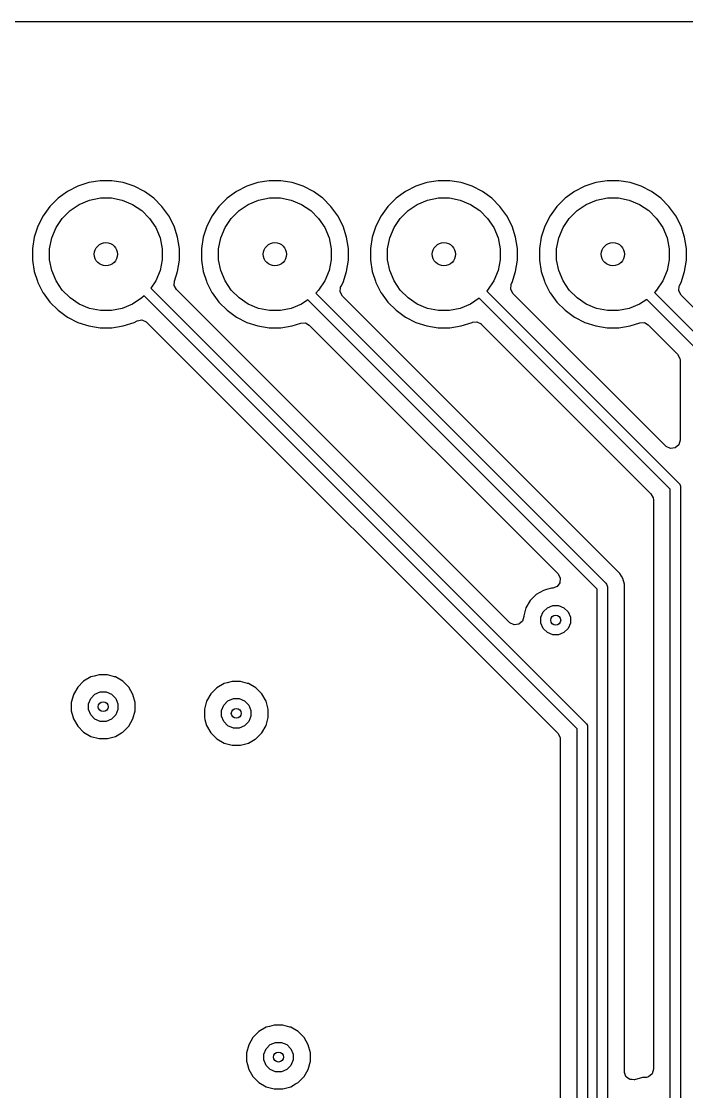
# Model space of a CAD drawing. Extents: x 2.09 to 4.51, y -4.8 to -2.93.
# Drawn here: x 3.408 to 3.802, y -3.566 to -2.933 of the extents above; entities that cross this region are included whole.
import ezdxf

# ---------------------------------------------------------------- set-up
doc = ezdxf.new("R2010")
doc.units = 0
doc.header["$MEASUREMENT"] = 0
doc.layers.add('BLACK', color=7, linetype='CONTINUOUS')

msp = doc.modelspace()

# ---------------------------------------------------------------- linework, layer by layer
at = {"layer": 'BLACK', "linetype": 'CONTINUOUS'}
for p, q in [((2.16552, -2.93309), (4.42897, -2.93309)), ((3.44158, -3.03057), (3.43548, -3.03368)), ((3.44808, -3.02845), (3.44158, -3.03057)), ((3.44158, -3.03057), (3.44158, -3.03057)), ((3.44809, -3.02845), (3.44808, -3.02845)), ((3.45485, -3.02738), (3.44809, -3.02845)), ((3.44809, -3.02845), (3.44809, -3.02845)), ((3.46169, -3.02738), (3.45485, -3.02738)), ((3.46845, -3.02845), (3.46169, -3.02738)), ((3.47496, -3.03057), (3.46845, -3.02845)), ((3.46845, -3.02845), (3.46845, -3.02845)), ((3.46845, -3.02845), (3.46845, -3.02845)), ((3.48106, -3.03368), (3.47496, -3.03057)), ((3.47496, -3.03057), (3.47496, -3.03057)), ((3.47496, -3.03057), (3.47496, -3.03057)), ((3.54158, -3.03057), (3.53548, -3.03368)), ((3.54808, -3.02845), (3.54158, -3.03057)), ((3.54158, -3.03057), (3.54158, -3.03057)), ((3.54809, -3.02845), (3.54808, -3.02845)), ((3.55485, -3.02738), (3.54809, -3.02845)), ((3.54809, -3.02845), (3.54809, -3.02845)), ((3.56169, -3.02738), (3.55485, -3.02738)), ((3.56845, -3.02845), (3.56169, -3.02738)), ((3.57496, -3.03057), (3.56845, -3.02845)), ((3.56845, -3.02845), (3.56845, -3.02845)), ((3.56845, -3.02845), (3.56845, -3.02845)), ((3.58106, -3.03368), (3.57496, -3.03057)), ((3.57496, -3.03057), (3.57496, -3.03057)), ((3.57496, -3.03057), (3.57496, -3.03057)), ((3.64158, -3.03057), (3.63548, -3.03368)), ((3.64808, -3.02845), (3.64158, -3.03057)), ((3.64158, -3.03057), (3.64158, -3.03057)), ((3.64809, -3.02845), (3.64808, -3.02845)), ((3.65485, -3.02738), (3.64809, -3.02845)), ((3.64809, -3.02845), (3.64809, -3.02845)), ((3.66169, -3.02738), (3.65485, -3.02738)), ((3.66845, -3.02845), (3.66169, -3.02738)), ((3.67496, -3.03057), (3.66845, -3.02845)), ((3.66845, -3.02845), (3.66845, -3.02845)), ((3.66845, -3.02845), (3.66845, -3.02845)), ((3.68106, -3.03368), (3.67496, -3.03057)), ((3.67496, -3.03057), (3.67496, -3.03057)), ((3.67496, -3.03057), (3.67496, -3.03057)), ((3.74158, -3.03057), (3.73548, -3.03368)), ((3.74808, -3.02845), (3.74158, -3.03057)), ((3.74158, -3.03057), (3.74158, -3.03057)), ((3.74809, -3.02845), (3.74808, -3.02845)), ((3.75485, -3.02738), (3.74809, -3.02845)), ((3.74809, -3.02845), (3.74809, -3.02845)), ((3.76169, -3.02738), (3.75485, -3.02738)), ((3.76845, -3.02845), (3.76169, -3.02738)), ((3.77496, -3.03057), (3.76845, -3.02845)), ((3.76845, -3.02845), (3.76845, -3.02845)), ((3.76845, -3.02845), (3.76845, -3.02845)), ((3.78106, -3.03368), (3.77496, -3.03057)), ((3.77496, -3.03057), (3.77496, -3.03057)), ((3.77496, -3.03057), (3.77496, -3.03057)), ((3.42994, -3.0377), (3.4251, -3.04254)), ((3.43548, -3.03368), (3.42994, -3.0377)), ((3.44249, -3.04135), (3.44855, -3.03884)), ((3.44855, -3.03884), (3.45499, -3.03756)), ((3.45499, -3.03756), (3.46155, -3.03756)), ((3.46155, -3.03756), (3.46798, -3.03884)), ((3.46798, -3.03884), (3.47404, -3.04135)), ((3.4866, -3.0377), (3.48106, -3.03368)), ((3.48106, -3.03368), (3.48106, -3.03368)), ((3.48106, -3.03368), (3.48106, -3.03368)), ((3.49144, -3.04254), (3.4866, -3.0377)), ((3.52994, -3.0377), (3.5251, -3.04254)), ((3.53548, -3.03368), (3.52994, -3.0377)), ((3.54249, -3.04135), (3.54855, -3.03884)), ((3.54855, -3.03884), (3.55499, -3.03756)), ((3.55499, -3.03756), (3.56155, -3.03756)), ((3.56155, -3.03756), (3.56798, -3.03884)), ((3.56798, -3.03884), (3.57404, -3.04135)), ((3.5866, -3.0377), (3.58106, -3.03368)), ((3.58106, -3.03368), (3.58106, -3.03368)), ((3.58106, -3.03368), (3.58106, -3.03368)), ((3.59144, -3.04254), (3.5866, -3.0377)), ((3.62994, -3.0377), (3.6251, -3.04254)), ((3.63548, -3.03368), (3.62994, -3.0377)), ((3.64249, -3.04135), (3.64855, -3.03884)), ((3.64855, -3.03884), (3.65499, -3.03756)), ((3.65499, -3.03756), (3.66155, -3.03756)), ((3.66155, -3.03756), (3.66798, -3.03884)), ((3.66798, -3.03884), (3.67404, -3.04135)), ((3.6866, -3.0377), (3.68106, -3.03368)), ((3.68106, -3.03368), (3.68106, -3.03368)), ((3.68106, -3.03368), (3.68106, -3.03368)), ((3.69144, -3.04254), (3.6866, -3.0377)), ((3.72994, -3.0377), (3.7251, -3.04254)), ((3.73548, -3.03368), (3.72994, -3.0377)), ((3.74249, -3.04135), (3.74855, -3.03884)), ((3.74855, -3.03884), (3.75499, -3.03756)), ((3.75499, -3.03756), (3.76155, -3.03756)), ((3.76155, -3.03756), (3.76798, -3.03884)), ((3.76798, -3.03884), (3.77404, -3.04135)), ((3.7866, -3.0377), (3.78106, -3.03368)), ((3.78106, -3.03368), (3.78106, -3.03368)), ((3.78106, -3.03368), (3.78106, -3.03368)), ((3.79144, -3.04254), (3.7866, -3.0377)), ((3.4251, -3.04254), (3.42108, -3.04808)), ((3.4324, -3.04964), (3.43704, -3.045)), ((3.43704, -3.045), (3.44249, -3.04135)), ((3.47404, -3.04135), (3.4795, -3.045)), ((3.4795, -3.045), (3.48414, -3.04964)), ((3.49546, -3.04808), (3.49144, -3.04254)), ((3.49144, -3.04254), (3.49144, -3.04254)), ((3.5251, -3.04254), (3.52108, -3.04808)), ((3.5324, -3.04964), (3.53704, -3.045)), ((3.53704, -3.045), (3.54249, -3.04135)), ((3.57404, -3.04135), (3.5795, -3.045)), ((3.5795, -3.045), (3.58414, -3.04964)), ((3.59546, -3.04808), (3.59144, -3.04254)), ((3.59144, -3.04254), (3.59144, -3.04254)), ((3.6251, -3.04254), (3.62108, -3.04808)), ((3.6324, -3.04964), (3.63704, -3.045)), ((3.63704, -3.045), (3.64249, -3.04135)), ((3.67404, -3.04135), (3.6795, -3.045)), ((3.6795, -3.045), (3.68414, -3.04964)), ((3.69546, -3.04808), (3.69144, -3.04254)), ((3.69144, -3.04254), (3.69144, -3.04254)), ((3.7251, -3.04254), (3.72108, -3.04808)), ((3.7324, -3.04964), (3.73704, -3.045)), ((3.73704, -3.045), (3.74249, -3.04135)), ((3.77404, -3.04135), (3.7795, -3.045)), ((3.7795, -3.045), (3.78414, -3.04964)), ((3.79546, -3.04808), (3.79144, -3.04254)), ((3.79144, -3.04254), (3.79144, -3.04254)), ((3.42108, -3.04808), (3.41797, -3.05417)), ((3.42875, -3.05509), (3.4324, -3.04964)), ((3.48414, -3.04964), (3.48778, -3.05509)), ((3.49857, -3.05417), (3.49546, -3.04808)), ((3.52108, -3.04808), (3.51797, -3.05417)), ((3.52875, -3.05509), (3.5324, -3.04964)), ((3.58414, -3.04964), (3.58778, -3.05509)), ((3.59857, -3.05417), (3.59546, -3.04808)), ((3.62108, -3.04808), (3.61797, -3.05417)), ((3.62875, -3.05509), (3.6324, -3.04964)), ((3.68414, -3.04964), (3.68778, -3.05509)), ((3.69857, -3.05417), (3.69546, -3.04808)), ((3.72108, -3.04808), (3.71797, -3.05417)), ((3.72875, -3.05509), (3.7324, -3.04964)), ((3.78414, -3.04964), (3.78778, -3.05509)), ((3.79857, -3.05417), (3.79546, -3.04808)), ((3.41797, -3.05417), (3.41585, -3.06068)), ((3.41797, -3.05417), (3.41797, -3.05417)), ((3.42624, -3.06115), (3.42875, -3.05509)), ((3.48778, -3.05509), (3.49029, -3.06115)), ((3.50068, -3.06068), (3.49857, -3.05417)), ((3.51797, -3.05417), (3.51585, -3.06068)), ((3.51797, -3.05417), (3.51797, -3.05417)), ((3.52624, -3.06115), (3.52875, -3.05509)), ((3.58778, -3.05509), (3.59029, -3.06115)), ((3.60068, -3.06068), (3.59857, -3.05417)), ((3.61797, -3.05417), (3.61585, -3.06068)), ((3.61797, -3.05417), (3.61797, -3.05417)), ((3.62624, -3.06115), (3.62875, -3.05509)), ((3.68778, -3.05509), (3.69029, -3.06115)), ((3.70068, -3.06068), (3.69857, -3.05417)), ((3.71797, -3.05417), (3.71585, -3.06068)), ((3.71797, -3.05417), (3.71797, -3.05417)), ((3.72624, -3.06115), (3.72875, -3.05509)), ((3.78778, -3.05509), (3.79029, -3.06115)), ((3.80068, -3.06068), (3.79857, -3.05417)), ((3.41585, -3.06068), (3.41478, -3.06744)), ((3.41585, -3.06068), (3.41585, -3.06068)), ((3.41585, -3.06068), (3.41585, -3.06068)), ((3.42496, -3.06759), (3.42624, -3.06115)), ((3.49029, -3.06115), (3.49157, -3.06759)), ((3.50175, -3.06744), (3.50068, -3.06068)), ((3.51585, -3.06068), (3.51478, -3.06744)), ((3.51585, -3.06068), (3.51585, -3.06068)), ((3.51585, -3.06068), (3.51585, -3.06068)), ((3.52496, -3.06759), (3.52624, -3.06115)), ((3.59029, -3.06115), (3.59157, -3.06759)), ((3.60175, -3.06744), (3.60068, -3.06068)), ((3.61585, -3.06068), (3.61478, -3.06744)), ((3.61585, -3.06068), (3.61585, -3.06068)), ((3.61585, -3.06068), (3.61585, -3.06068)), ((3.62496, -3.06759), (3.62624, -3.06115)), ((3.69029, -3.06115), (3.69157, -3.06759)), ((3.70175, -3.06744), (3.70068, -3.06068)), ((3.71585, -3.06068), (3.71478, -3.06744)), ((3.71585, -3.06068), (3.71585, -3.06068)), ((3.71585, -3.06068), (3.71585, -3.06068)), ((3.72496, -3.06759), (3.72624, -3.06115)), ((3.79029, -3.06115), (3.79157, -3.06759)), ((3.80175, -3.06744), (3.80068, -3.06068)), ((3.41478, -3.06744), (3.41478, -3.07429)), ((3.42496, -3.07415), (3.42496, -3.06759)), ((3.49157, -3.06759), (3.49157, -3.07415)), ((3.50175, -3.07429), (3.50175, -3.06744)), ((3.51478, -3.06744), (3.51478, -3.07429)), ((3.52496, -3.07415), (3.52496, -3.06759)), ((3.59157, -3.06759), (3.59157, -3.07415)), ((3.60175, -3.07429), (3.60175, -3.06744)), ((3.61478, -3.06744), (3.61478, -3.07429)), ((3.62496, -3.07415), (3.62496, -3.06759)), ((3.69157, -3.06759), (3.69157, -3.07415)), ((3.70175, -3.07429), (3.70175, -3.06744)), ((3.71478, -3.06744), (3.71478, -3.07429)), ((3.72496, -3.07415), (3.72496, -3.06759)), ((3.79157, -3.06759), (3.79157, -3.07415)), ((3.80175, -3.07429), (3.80175, -3.06744)), ((3.41478, -3.07429), (3.41585, -3.08105)), ((3.42624, -3.08058), (3.42496, -3.07415)), ((3.49157, -3.07415), (3.49029, -3.08058)), ((3.50068, -3.08105), (3.50175, -3.07429)), ((3.51478, -3.07429), (3.51585, -3.08105)), ((3.52624, -3.08058), (3.52496, -3.07415)), ((3.59157, -3.07415), (3.59029, -3.08058)), ((3.60068, -3.08105), (3.60175, -3.07429)), ((3.61478, -3.07429), (3.61585, -3.08105)), ((3.62624, -3.08058), (3.62496, -3.07415)), ((3.69157, -3.07415), (3.69029, -3.08058)), ((3.70068, -3.08105), (3.70175, -3.07429)), ((3.71478, -3.07429), (3.71585, -3.08105)), ((3.72624, -3.08058), (3.72496, -3.07415)), ((3.79157, -3.07415), (3.79029, -3.08058)), ((3.80068, -3.08105), (3.80175, -3.07429)), ((3.41585, -3.08105), (3.41585, -3.08105)), ((3.41585, -3.08105), (3.41771, -3.08675)), ((3.42875, -3.08664), (3.42624, -3.08058)), ((3.49029, -3.08058), (3.48778, -3.08664)), ((3.49883, -3.08675), (3.50068, -3.08105)), ((3.51585, -3.08105), (3.51585, -3.08105)), ((3.51585, -3.08105), (3.51771, -3.08675)), ((3.52875, -3.08664), (3.52624, -3.08058)), ((3.59029, -3.08058), (3.58778, -3.08664)), ((3.59857, -3.08756), (3.60068, -3.08105)), ((3.61585, -3.08105), (3.61585, -3.08105)), ((3.61585, -3.08105), (3.61771, -3.08675)), ((3.62875, -3.08664), (3.62624, -3.08058)), ((3.69029, -3.08058), (3.68778, -3.08664)), ((3.69857, -3.08756), (3.70068, -3.08105)), ((3.71585, -3.08105), (3.71585, -3.08105)), ((3.71585, -3.08105), (3.71771, -3.08675)), ((3.72875, -3.08664), (3.72624, -3.08058)), ((3.79029, -3.08058), (3.78778, -3.08664)), ((3.79857, -3.08756), (3.80068, -3.08105)), ((3.41771, -3.08675), (3.41797, -3.08756)), ((3.41797, -3.08756), (3.42099, -3.09349)), ((3.4324, -3.0921), (3.42875, -3.08664)), ((3.48778, -3.08664), (3.48495, -3.09087)), ((3.4987, -3.08934), (3.49883, -3.08675)), ((3.50004, -3.09179), (3.4987, -3.08934)), ((3.51771, -3.08675), (3.51797, -3.08756)), ((3.51797, -3.08756), (3.52099, -3.09349)), ((3.5324, -3.0921), (3.52875, -3.08664)), ((3.58778, -3.08664), (3.58414, -3.0921)), ((3.59718, -3.09034), (3.59741, -3.08983)), ((3.59741, -3.08983), (3.59857, -3.08756)), ((3.61771, -3.08675), (3.61797, -3.08756)), ((3.61797, -3.08756), (3.62099, -3.09349)), ((3.6324, -3.0921), (3.62875, -3.08664)), ((3.68778, -3.08664), (3.68414, -3.0921)), ((3.69778, -3.09157), (3.69798, -3.08878)), ((3.69798, -3.08878), (3.69821, -3.08826)), ((3.69821, -3.08826), (3.69857, -3.08756)), ((3.71771, -3.08675), (3.71797, -3.08756)), ((3.71797, -3.08756), (3.72099, -3.09349)), ((3.7324, -3.0921), (3.72875, -3.08664)), ((3.78778, -3.08664), (3.78414, -3.0921)), ((3.79725, -3.09261), (3.79745, -3.08982)), ((3.79745, -3.08982), (3.79768, -3.08931)), ((3.79768, -3.08931), (3.79857, -3.08756)), ((3.42099, -3.09349), (3.42108, -3.09366)), ((3.42108, -3.09366), (3.4251, -3.09919)), ((3.43704, -3.09673), (3.4324, -3.0921)), ((3.48084, -3.09539), (3.4795, -3.09673)), ((3.73711, -3.35166), (3.48084, -3.09539)), ((3.48495, -3.09087), (3.74232, -3.34824)), ((3.69706, -3.28881), (3.50004, -3.09179)), ((3.52099, -3.09349), (3.52108, -3.09366)), ((3.52108, -3.09366), (3.5251, -3.09919)), ((3.53704, -3.09673), (3.5324, -3.0921)), ((3.58414, -3.0921), (3.5824, -3.09383)), ((3.5824, -3.09383), (3.75413, -3.26556)), ((3.59698, -3.09313), (3.59718, -3.09034)), ((3.59832, -3.09559), (3.59698, -3.09313)), ((3.76243, -3.25969), (3.59832, -3.09559)), ((3.62099, -3.09349), (3.62108, -3.09366)), ((3.62108, -3.09366), (3.6251, -3.09919)), ((3.63704, -3.09673), (3.6324, -3.0921)), ((3.68414, -3.0921), (3.68358, -3.09265)), ((3.68358, -3.09265), (3.79743, -3.2065)), ((3.69912, -3.09402), (3.69778, -3.09157)), ((3.78956, -3.18446), (3.69912, -3.09402)), ((3.72099, -3.09349), (3.72108, -3.09366)), ((3.72108, -3.09366), (3.7251, -3.09919)), ((3.73704, -3.09673), (3.7324, -3.0921)), ((3.78414, -3.0921), (3.78279, -3.09344)), ((3.78279, -3.09344), (3.81326, -3.12391)), ((3.79859, -3.09506), (3.79725, -3.09261)), ((3.81913, -3.1156), (3.79859, -3.09506)), ((3.4251, -3.09919), (3.42994, -3.10403)), ((3.44249, -3.10038), (3.43704, -3.09673)), ((3.44855, -3.10289), (3.44249, -3.10038)), ((3.45499, -3.10417), (3.44855, -3.10289)), ((3.46798, -3.10289), (3.46155, -3.10417)), ((3.47404, -3.10038), (3.46798, -3.10289)), ((3.4795, -3.09673), (3.47404, -3.10038)), ((3.5251, -3.09919), (3.52994, -3.10403)), ((3.54249, -3.10038), (3.53704, -3.09673)), ((3.54855, -3.10289), (3.54249, -3.10038)), ((3.55499, -3.10417), (3.54855, -3.10289)), ((3.56798, -3.10289), (3.56155, -3.10417)), ((3.57404, -3.10038), (3.56798, -3.10289)), ((3.5778, -3.09787), (3.57404, -3.10038)), ((3.74892, -3.26898), (3.5778, -3.09787)), ((3.6251, -3.09919), (3.62994, -3.10403)), ((3.64249, -3.10038), (3.63704, -3.09673)), ((3.64855, -3.10289), (3.64249, -3.10038)), ((3.65499, -3.10417), (3.64855, -3.10289)), ((3.66798, -3.10289), (3.66155, -3.10417)), ((3.67404, -3.10038), (3.66798, -3.10289)), ((3.67922, -3.09692), (3.67404, -3.10038)), ((3.79222, -3.20993), (3.67922, -3.09692)), ((3.7251, -3.09919), (3.72994, -3.10403)), ((3.74249, -3.10038), (3.73704, -3.09673)), ((3.74855, -3.10289), (3.74249, -3.10038)), ((3.75499, -3.10417), (3.74855, -3.10289)), ((3.76798, -3.10289), (3.76155, -3.10417)), ((3.77404, -3.10038), (3.76798, -3.10289)), ((3.77828, -3.09755), (3.77404, -3.10038)), ((3.80805, -3.12733), (3.77828, -3.09755)), ((3.42994, -3.10403), (3.42994, -3.10403)), ((3.42994, -3.10403), (3.43548, -3.10806)), ((3.43548, -3.10806), (3.44158, -3.11116)), ((3.46155, -3.10417), (3.45499, -3.10417)), ((3.52994, -3.10403), (3.52994, -3.10403)), ((3.52994, -3.10403), (3.53548, -3.10806)), ((3.53548, -3.10806), (3.54158, -3.11116)), ((3.56155, -3.10417), (3.55499, -3.10417)), ((3.62994, -3.10403), (3.62994, -3.10403)), ((3.62994, -3.10403), (3.63548, -3.10806)), ((3.63548, -3.10806), (3.64158, -3.11116)), ((3.66155, -3.10417), (3.65499, -3.10417)), ((3.72994, -3.10403), (3.72994, -3.10403)), ((3.72994, -3.10403), (3.73548, -3.10806)), ((3.73548, -3.10806), (3.74158, -3.11116)), ((3.76155, -3.10417), (3.75499, -3.10417)), ((3.44158, -3.11116), (3.44809, -3.11328)), ((3.44809, -3.11328), (3.45485, -3.11435)), ((3.45485, -3.11435), (3.45485, -3.11435)), ((3.45485, -3.11435), (3.46169, -3.11435)), ((3.46169, -3.11435), (3.46845, -3.11328)), ((3.46169, -3.11435), (3.46169, -3.11435)), ((3.46845, -3.11328), (3.47496, -3.11116)), ((3.47496, -3.11116), (3.47671, -3.11027)), ((3.47671, -3.11027), (3.47945, -3.10976)), ((3.47945, -3.10976), (3.48204, -3.11081)), ((3.48204, -3.11081), (3.48247, -3.11119)), ((3.48247, -3.11119), (3.72563, -3.35435)), ((3.54158, -3.11116), (3.54809, -3.11328)), ((3.54809, -3.11328), (3.55485, -3.11435)), ((3.55485, -3.11435), (3.55485, -3.11435)), ((3.55485, -3.11435), (3.56169, -3.11435)), ((3.56169, -3.11435), (3.56845, -3.11328)), ((3.56169, -3.11435), (3.56169, -3.11435)), ((3.56845, -3.11328), (3.57356, -3.11162)), ((3.57356, -3.11162), (3.57635, -3.11154)), ((3.57635, -3.11154), (3.5786, -3.11283)), ((3.5786, -3.11283), (3.72582, -3.26006)), ((3.64158, -3.11116), (3.64809, -3.11328)), ((3.64809, -3.11328), (3.65485, -3.11435)), ((3.65485, -3.11435), (3.65485, -3.11435)), ((3.65485, -3.11435), (3.66169, -3.11435)), ((3.66169, -3.11435), (3.66845, -3.11328)), ((3.66169, -3.11435), (3.66169, -3.11435)), ((3.66845, -3.11328), (3.67496, -3.11116)), ((3.67496, -3.11116), (3.67515, -3.1111)), ((3.67496, -3.11116), (3.67496, -3.11116)), ((3.67496, -3.11116), (3.67496, -3.11116)), ((3.67496, -3.11116), (3.67496, -3.11116)), ((3.67515, -3.1111), (3.67516, -3.11114)), ((3.67516, -3.11114), (3.67774, -3.11086)), ((3.67774, -3.11086), (3.68024, -3.11212)), ((3.68024, -3.11212), (3.68037, -3.11224)), ((3.68037, -3.11224), (3.78075, -3.21262)), ((3.74158, -3.11116), (3.74809, -3.11328)), ((3.74809, -3.11328), (3.75485, -3.11435)), ((3.75485, -3.11435), (3.75485, -3.11435)), ((3.75485, -3.11435), (3.76169, -3.11435)), ((3.76169, -3.11435), (3.76845, -3.11328)), ((3.76169, -3.11435), (3.76169, -3.11435)), ((3.76845, -3.11328), (3.77415, -3.11143)), ((3.77415, -3.11143), (3.77695, -3.11135)), ((3.77695, -3.11135), (3.77919, -3.11264)), ((3.77919, -3.11264), (3.79658, -3.13002)), ((3.79658, -3.13002), (3.79792, -3.13248)), ((3.79792, -3.13248), (3.79803, -3.13353)), ((3.79803, -3.13353), (3.79803, -3.18096)), ((3.78982, -3.18471), (3.78956, -3.18446)), ((3.79236, -3.18587), (3.78982, -3.18471)), ((3.79724, -3.18364), (3.79513, -3.18547)), ((3.79803, -3.18096), (3.79724, -3.18364)), ((3.79513, -3.18547), (3.79236, -3.18587)), ((3.79222, -3.7832), (3.79222, -3.20993)), ((3.79743, -3.2065), (3.79781, -3.20697)), ((3.79781, -3.20697), (3.79781, -3.20697)), ((3.79781, -3.20697), (3.79827, -3.20807)), ((3.79827, -3.20807), (3.79833, -3.20866)), ((3.79833, -3.20866), (3.79833, -3.7832)), ((3.78075, -3.21262), (3.78209, -3.21508)), ((3.78209, -3.21508), (3.7822, -3.21613)), ((3.7822, -3.21613), (3.7822, -3.5531)), ((3.72582, -3.26006), (3.72716, -3.26251)), ((3.76334, -3.26127), (3.76243, -3.25969)), ((3.76243, -3.25969), (3.76243, -3.25969)), ((3.76243, -3.25969), (3.76243, -3.25969)), ((3.72529, -3.26753), (3.72267, -3.26851)), ((3.72696, -3.2653), (3.72529, -3.26753)), ((3.72716, -3.26251), (3.72696, -3.2653)), ((3.75413, -3.26556), (3.75451, -3.26602)), ((3.75451, -3.26602), (3.75496, -3.26712)), ((3.75496, -3.26712), (3.75502, -3.26772)), ((3.76415, -3.26267), (3.76334, -3.26127)), ((3.76504, -3.266), (3.76415, -3.26267)), ((3.76504, -3.55446), (3.76504, -3.266)), ((3.76504, -3.266), (3.76504, -3.266)), ((3.71282, -3.2723), (3.7093, -3.27581)), ((3.71712, -3.26981), (3.71282, -3.2723)), ((3.71282, -3.2723), (3.71282, -3.2723)), ((3.71899, -3.26931), (3.71712, -3.26981)), ((3.72192, -3.26852), (3.71899, -3.26931)), ((3.72231, -3.26852), (3.72192, -3.26852)), ((3.72267, -3.26851), (3.72231, -3.26852)), ((3.74892, -3.65748), (3.74892, -3.26898)), ((3.75502, -3.26772), (3.75502, -3.65622)), ((3.70682, -3.28011), (3.70553, -3.28492)), ((3.7093, -3.27581), (3.70682, -3.28011)), ((3.7093, -3.27581), (3.7093, -3.27581)), ((3.71704, -3.28248), (3.71949, -3.28004)), ((3.71949, -3.28004), (3.72268, -3.27871)), ((3.72268, -3.27871), (3.72614, -3.27871)), ((3.72614, -3.27871), (3.72933, -3.28004)), ((3.72933, -3.28004), (3.73177, -3.28248)), ((3.70553, -3.28531), (3.70474, -3.28799)), ((3.70553, -3.28492), (3.70553, -3.28531)), ((3.71572, -3.28567), (3.71704, -3.28248)), ((3.71572, -3.28913), (3.71572, -3.28567)), ((3.73177, -3.28248), (3.7331, -3.28567)), ((3.7331, -3.28567), (3.7331, -3.28913)), ((3.69732, -3.28906), (3.69706, -3.28881)), ((3.69986, -3.29022), (3.69732, -3.28906)), ((3.70263, -3.28982), (3.69986, -3.29022)), ((3.70474, -3.28799), (3.70263, -3.28982)), ((3.71704, -3.29232), (3.71572, -3.28913)), ((3.71949, -3.29477), (3.71704, -3.29232)), ((3.73177, -3.29232), (3.72933, -3.29477)), ((3.7331, -3.28913), (3.73177, -3.29232)), ((3.72268, -3.29609), (3.71949, -3.29477)), ((3.72614, -3.29609), (3.72268, -3.29609)), ((3.72933, -3.29477), (3.72614, -3.29609)), ((3.4451, -3.32348), (3.44159, -3.32699)), ((3.44941, -3.32099), (3.4451, -3.32348)), ((3.4451, -3.32348), (3.4451, -3.32348)), ((3.45127, -3.32049), (3.44941, -3.32099)), ((3.45421, -3.3197), (3.45127, -3.32049)), ((3.45918, -3.3197), (3.45421, -3.3197)), ((3.46341, -3.32084), (3.45918, -3.3197)), ((3.46398, -3.32099), (3.46341, -3.32084)), ((3.46828, -3.32348), (3.46398, -3.32099)), ((3.4718, -3.32699), (3.46828, -3.32348)), ((3.46828, -3.32348), (3.46828, -3.32348)), ((3.53001, -3.32443), (3.52815, -3.32493)), ((3.53295, -3.32364), (3.53001, -3.32443)), ((3.53792, -3.32364), (3.53295, -3.32364)), ((3.54215, -3.32478), (3.53792, -3.32364)), ((3.44159, -3.32699), (3.4391, -3.3313)), ((3.44159, -3.32699), (3.44159, -3.32699)), ((3.45177, -3.33122), (3.45496, -3.32989)), ((3.45496, -3.32989), (3.45842, -3.32989)), ((3.45842, -3.32989), (3.46161, -3.33122)), ((3.47428, -3.3313), (3.4718, -3.32699)), ((3.4718, -3.32699), (3.4718, -3.32699)), ((3.52384, -3.32741), (3.52033, -3.33093)), ((3.52815, -3.32493), (3.52384, -3.32741)), ((3.52384, -3.32741), (3.52384, -3.32741)), ((3.54272, -3.32493), (3.54215, -3.32478)), ((3.54702, -3.32741), (3.54272, -3.32493)), ((3.55054, -3.33093), (3.54702, -3.32741)), ((3.54702, -3.32741), (3.54702, -3.32741)), ((3.43903, -3.33155), (3.43781, -3.3361)), ((3.43781, -3.3361), (3.43781, -3.34107)), ((3.4391, -3.3313), (3.43903, -3.33155)), ((3.448, -3.33685), (3.44933, -3.33366)), ((3.448, -3.34031), (3.448, -3.33685)), ((3.44933, -3.33366), (3.45177, -3.33122)), ((3.46161, -3.33122), (3.46406, -3.33366)), ((3.46406, -3.33366), (3.46538, -3.33685)), ((3.46538, -3.33685), (3.46538, -3.34031)), ((3.47557, -3.3361), (3.47428, -3.3313)), ((3.47428, -3.3313), (3.47428, -3.3313)), ((3.47428, -3.3313), (3.47428, -3.3313)), ((3.47557, -3.34003), (3.47557, -3.3361)), ((3.51761, -3.3361), (3.51656, -3.34003)), ((3.51784, -3.33523), (3.51761, -3.3361)), ((3.52033, -3.33093), (3.51784, -3.33523)), ((3.52033, -3.33093), (3.52033, -3.33093)), ((3.52807, -3.3376), (3.53051, -3.33515)), ((3.53051, -3.33515), (3.5337, -3.33383)), ((3.5337, -3.33383), (3.53716, -3.33383)), ((3.53716, -3.33383), (3.54035, -3.33515)), ((3.54035, -3.33515), (3.5428, -3.3376)), ((3.55302, -3.33523), (3.55054, -3.33093)), ((3.55054, -3.33093), (3.55054, -3.33093)), ((3.55431, -3.34003), (3.55302, -3.33523)), ((3.55302, -3.33523), (3.55302, -3.33523)), ((3.55302, -3.33523), (3.55302, -3.33523)), ((3.43781, -3.34107), (3.43868, -3.34431)), ((3.44933, -3.3435), (3.448, -3.34031)), ((3.45177, -3.34595), (3.44933, -3.3435)), ((3.46406, -3.3435), (3.46161, -3.34595)), ((3.46538, -3.34031), (3.46406, -3.3435)), ((3.47428, -3.34587), (3.47557, -3.34107)), ((3.47557, -3.34107), (3.47557, -3.34003)), ((3.51656, -3.34003), (3.51656, -3.34501)), ((3.52675, -3.34079), (3.52807, -3.3376)), ((3.52675, -3.34425), (3.52675, -3.34079)), ((3.5428, -3.3376), (3.54412, -3.34079)), ((3.54412, -3.34079), (3.54412, -3.34425)), ((3.55431, -3.34501), (3.55431, -3.34003)), ((3.43868, -3.34431), (3.4391, -3.34587)), ((3.4391, -3.34587), (3.44159, -3.35017)), ((3.45496, -3.34727), (3.45177, -3.34595)), ((3.45842, -3.34727), (3.45496, -3.34727)), ((3.46161, -3.34595), (3.45842, -3.34727)), ((3.4718, -3.35017), (3.47428, -3.34587)), ((3.51656, -3.34501), (3.51687, -3.34617)), ((3.51687, -3.34617), (3.51784, -3.34981)), ((3.51784, -3.34981), (3.52033, -3.35411)), ((3.52807, -3.34744), (3.52675, -3.34425)), ((3.53051, -3.34989), (3.52807, -3.34744)), ((3.5337, -3.35121), (3.53051, -3.34989)), ((3.54035, -3.34989), (3.53716, -3.35121)), ((3.5428, -3.34744), (3.54035, -3.34989)), ((3.54412, -3.34425), (3.5428, -3.34744)), ((3.55054, -3.35411), (3.55302, -3.34981)), ((3.55302, -3.34981), (3.55431, -3.34501)), ((3.74232, -3.34824), (3.74269, -3.3487)), ((3.74269, -3.3487), (3.74315, -3.3498)), ((3.74315, -3.3498), (3.74321, -3.35039)), ((3.44159, -3.35017), (3.44159, -3.35017)), ((3.44159, -3.35017), (3.4451, -3.35369)), ((3.4451, -3.35369), (3.4451, -3.35369)), ((3.4451, -3.35369), (3.4451, -3.35369)), ((3.4451, -3.35369), (3.4451, -3.35369)), ((3.4451, -3.35369), (3.4451, -3.35369)), ((3.4451, -3.35369), (3.44941, -3.35617)), ((3.44941, -3.35617), (3.44941, -3.35617)), ((3.44941, -3.35617), (3.44941, -3.35617)), ((3.44941, -3.35617), (3.45421, -3.35746)), ((3.45918, -3.35746), (3.46398, -3.35617)), ((3.46398, -3.35617), (3.46755, -3.35411)), ((3.46398, -3.35617), (3.46398, -3.35617)), ((3.46398, -3.35617), (3.46398, -3.35617)), ((3.46755, -3.35411), (3.46828, -3.35369)), ((3.46828, -3.35369), (3.4718, -3.35017)), ((3.52033, -3.35411), (3.52033, -3.35411)), ((3.52033, -3.35411), (3.52384, -3.35763)), ((3.53716, -3.35121), (3.5337, -3.35121)), ((3.54702, -3.35763), (3.55054, -3.35411)), ((3.72563, -3.35435), (3.72697, -3.35681)), ((3.73711, -3.66929), (3.73711, -3.35166)), ((3.74321, -3.35039), (3.74321, -3.66803)), ((3.45421, -3.35746), (3.45421, -3.35746)), ((3.45421, -3.35746), (3.45918, -3.35746)), ((3.45918, -3.35746), (3.45918, -3.35746)), ((3.52384, -3.35763), (3.52384, -3.35763)), ((3.52384, -3.35763), (3.52384, -3.35763)), ((3.52384, -3.35763), (3.52384, -3.35763)), ((3.52384, -3.35763), (3.52384, -3.35763)), ((3.52384, -3.35763), (3.52815, -3.36011)), ((3.52815, -3.36011), (3.52815, -3.36011)), ((3.52815, -3.36011), (3.52815, -3.36011)), ((3.52815, -3.36011), (3.53295, -3.3614)), ((3.53295, -3.3614), (3.53295, -3.3614)), ((3.53295, -3.3614), (3.53792, -3.3614)), ((3.53792, -3.3614), (3.54272, -3.36011)), ((3.53792, -3.3614), (3.53792, -3.3614)), ((3.54272, -3.36011), (3.54661, -3.35786)), ((3.54272, -3.36011), (3.54272, -3.36011)), ((3.54272, -3.36011), (3.54272, -3.36011)), ((3.54661, -3.35786), (3.54702, -3.35763)), ((3.72697, -3.35681), (3.72709, -3.35786)), ((3.72709, -3.35786), (3.72709, -3.6658)), ((3.55792, -3.52702), (3.55498, -3.5278)), ((3.56289, -3.52702), (3.55792, -3.52702)), ((3.56712, -3.52815), (3.56289, -3.52702)), ((3.54881, -3.53079), (3.5453, -3.5343)), ((3.55312, -3.5283), (3.54881, -3.53079)), ((3.54881, -3.53079), (3.54881, -3.53079)), ((3.55498, -3.5278), (3.55312, -3.5283)), ((3.56769, -3.5283), (3.56712, -3.52815)), ((3.57199, -3.53079), (3.56769, -3.5283)), ((3.572, -3.53079), (3.57199, -3.53079)), ((3.57551, -3.5343), (3.572, -3.53079)), ((3.54281, -3.53861), (3.54153, -3.54341)), ((3.5453, -3.5343), (3.54281, -3.53861)), ((3.54281, -3.53861), (3.54281, -3.53861)), ((3.5453, -3.5343), (3.5453, -3.5343)), ((3.55304, -3.54097), (3.55548, -3.53853)), ((3.55548, -3.53853), (3.55868, -3.53721)), ((3.55868, -3.53721), (3.56213, -3.53721)), ((3.56213, -3.53721), (3.56533, -3.53853)), ((3.56533, -3.53853), (3.56777, -3.54097)), ((3.578, -3.53861), (3.57551, -3.5343)), ((3.57551, -3.5343), (3.57551, -3.5343)), ((3.57928, -3.54341), (3.578, -3.53861)), ((3.578, -3.53861), (3.578, -3.53861)), ((3.578, -3.53861), (3.578, -3.53861)), ((3.54153, -3.54341), (3.54153, -3.54838)), ((3.55172, -3.54417), (3.55304, -3.54097)), ((3.55172, -3.54762), (3.55172, -3.54417)), ((3.56777, -3.54097), (3.56909, -3.54417)), ((3.56909, -3.54417), (3.56909, -3.54762)), ((3.57928, -3.54838), (3.57928, -3.54341)), ((3.54153, -3.54838), (3.54206, -3.55036)), ((3.54206, -3.55036), (3.54281, -3.55318)), ((3.55304, -3.55082), (3.55172, -3.54762)), ((3.55548, -3.55326), (3.55304, -3.55082)), ((3.56777, -3.55082), (3.56533, -3.55326)), ((3.56909, -3.54762), (3.56777, -3.55082)), ((3.578, -3.55318), (3.57928, -3.54838)), ((3.54281, -3.55318), (3.5453, -3.55749)), ((3.5453, -3.55749), (3.5453, -3.55749)), ((3.5453, -3.55749), (3.54881, -3.561)), ((3.55868, -3.55458), (3.55548, -3.55326)), ((3.56213, -3.55458), (3.55868, -3.55458)), ((3.56533, -3.55326), (3.56213, -3.55458)), ((3.572, -3.561), (3.57551, -3.55749)), ((3.57551, -3.55749), (3.578, -3.55318)), ((3.76505, -3.55465), (3.76504, -3.55446)), ((3.76504, -3.55467), (3.76505, -3.55465)), ((3.76505, -3.5547), (3.76504, -3.55467)), ((3.76507, -3.55505), (3.76505, -3.5547)), ((3.76555, -3.55617), (3.76507, -3.55505)), ((3.76594, -3.55732), (3.76555, -3.55617)), ((3.7661, -3.55744), (3.76594, -3.55732)), ((3.76617, -3.55762), (3.7661, -3.55744)), ((3.76718, -3.5583), (3.76617, -3.55762)), ((3.76813, -3.55906), (3.76718, -3.5583)), ((3.77572, -3.55806), (3.7711, -3.5593)), ((3.77771, -3.55806), (3.77572, -3.55806)), ((3.77816, -3.55798), (3.77771, -3.55806)), ((3.7793, -3.55762), (3.77816, -3.55798)), ((3.78142, -3.55579), (3.7793, -3.55762)), ((3.7822, -3.5531), (3.78142, -3.55579)), ((3.54881, -3.561), (3.54881, -3.561)), ((3.54881, -3.561), (3.54881, -3.561)), ((3.54881, -3.561), (3.54881, -3.561)), ((3.54881, -3.561), (3.54881, -3.561)), ((3.54881, -3.561), (3.55312, -3.56349)), ((3.55312, -3.56349), (3.55312, -3.56349)), ((3.55312, -3.56349), (3.55312, -3.56349)), ((3.55312, -3.56349), (3.55792, -3.56477)), ((3.55792, -3.56477), (3.55792, -3.56477)), ((3.55792, -3.56477), (3.56289, -3.56477)), ((3.56289, -3.56477), (3.56769, -3.56349)), ((3.56289, -3.56477), (3.56289, -3.56477)), ((3.56769, -3.56349), (3.57055, -3.56184)), ((3.56769, -3.56349), (3.56769, -3.56349)), ((3.56769, -3.56349), (3.56769, -3.56349)), ((3.57055, -3.56184), (3.572, -3.561)), ((3.76833, -3.55908), (3.76813, -3.55906)), ((3.76849, -3.55919), (3.76833, -3.55908)), ((3.7697, -3.55922), (3.76849, -3.55919)), ((3.77091, -3.55934), (3.7697, -3.55922)), ((3.7711, -3.5593), (3.77091, -3.55934))]:
    msp.add_line(p, q, dxfattribs=at)
at = {"layer": 'BLACK'}
for centre, radius in [((3.45827, -3.07087), 0.00689), ((3.55827, -3.07087), 0.00689), ((3.65827, -3.07087), 0.00689), ((3.75827, -3.07087), 0.00689), ((3.72441, -3.2874), 0.00295), ((3.45669, -3.33858), 0.00295), ((3.53543, -3.34252), 0.00295), ((3.5604, -3.5459), 0.00295)]:
    msp.add_circle(centre, radius, dxfattribs=at)
at = {"layer": 'WHITE'}
for centre, radius in [((3.45827, -3.07087), 0.00689), ((3.55827, -3.07087), 0.00689), ((3.65827, -3.07087), 0.00689), ((3.75827, -3.07087), 0.00689), ((3.72441, -3.2874), 0.00295), ((3.45669, -3.33858), 0.00295), ((3.53543, -3.34252), 0.00295), ((3.5604, -3.5459), 0.00295)]:
    msp.add_circle(centre, radius, dxfattribs=at)

doc.saveas('drawing.dxf')
